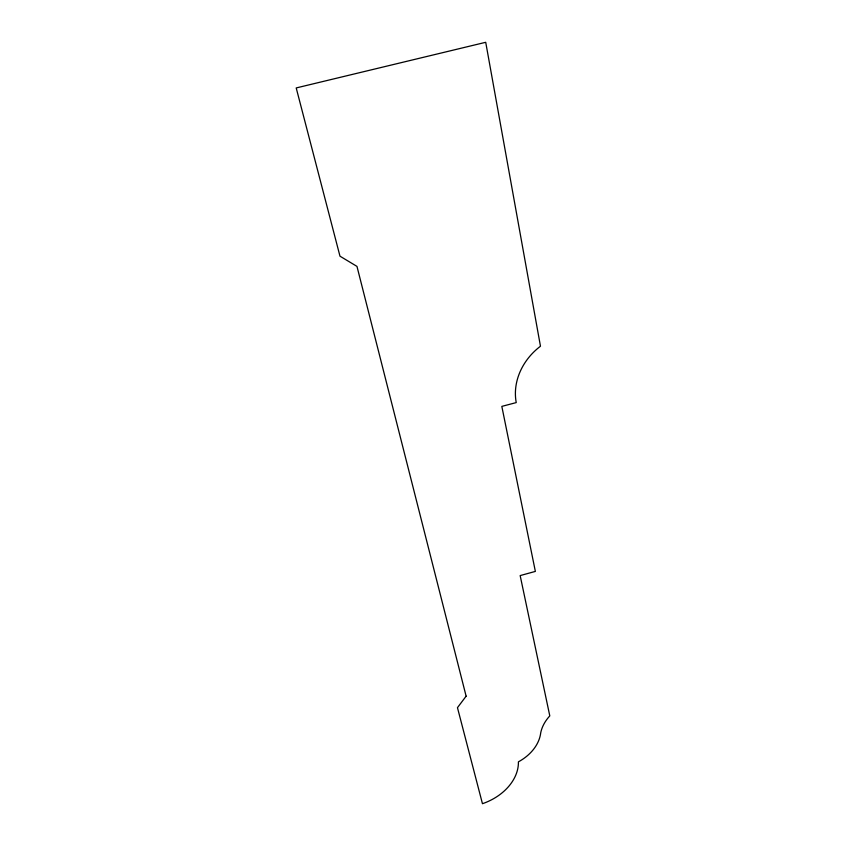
<?xml version="1.0" encoding="UTF-8"?>
<svg xmlns="http://www.w3.org/2000/svg" width="846" height="846" viewBox="0 0 846 846"><rect width="100%" height="100%" fill="white"/><g stroke="black" fill="none" stroke-linecap="round" stroke-linejoin="round"><path stroke-width="1.27" d="M466.125 696.184L457.464 707.658L482.453 803.7A49.628 36.938 -17.5 0 0 518.408 761.834A42.057 31.736 -18.9 0 0 540.71 732.879A40.576 30.255 -22 0 1 549.794 715.896L520.163 575.587L535.359 571.41L501.826 406.387L516.24 402.59A59.58 51.722 -32.3 0 1 540.467 346.226L485.72 42.3L296.206 87.942L339.976 256.179L356.97 266.395L466.125 696.184"/></g></svg>
